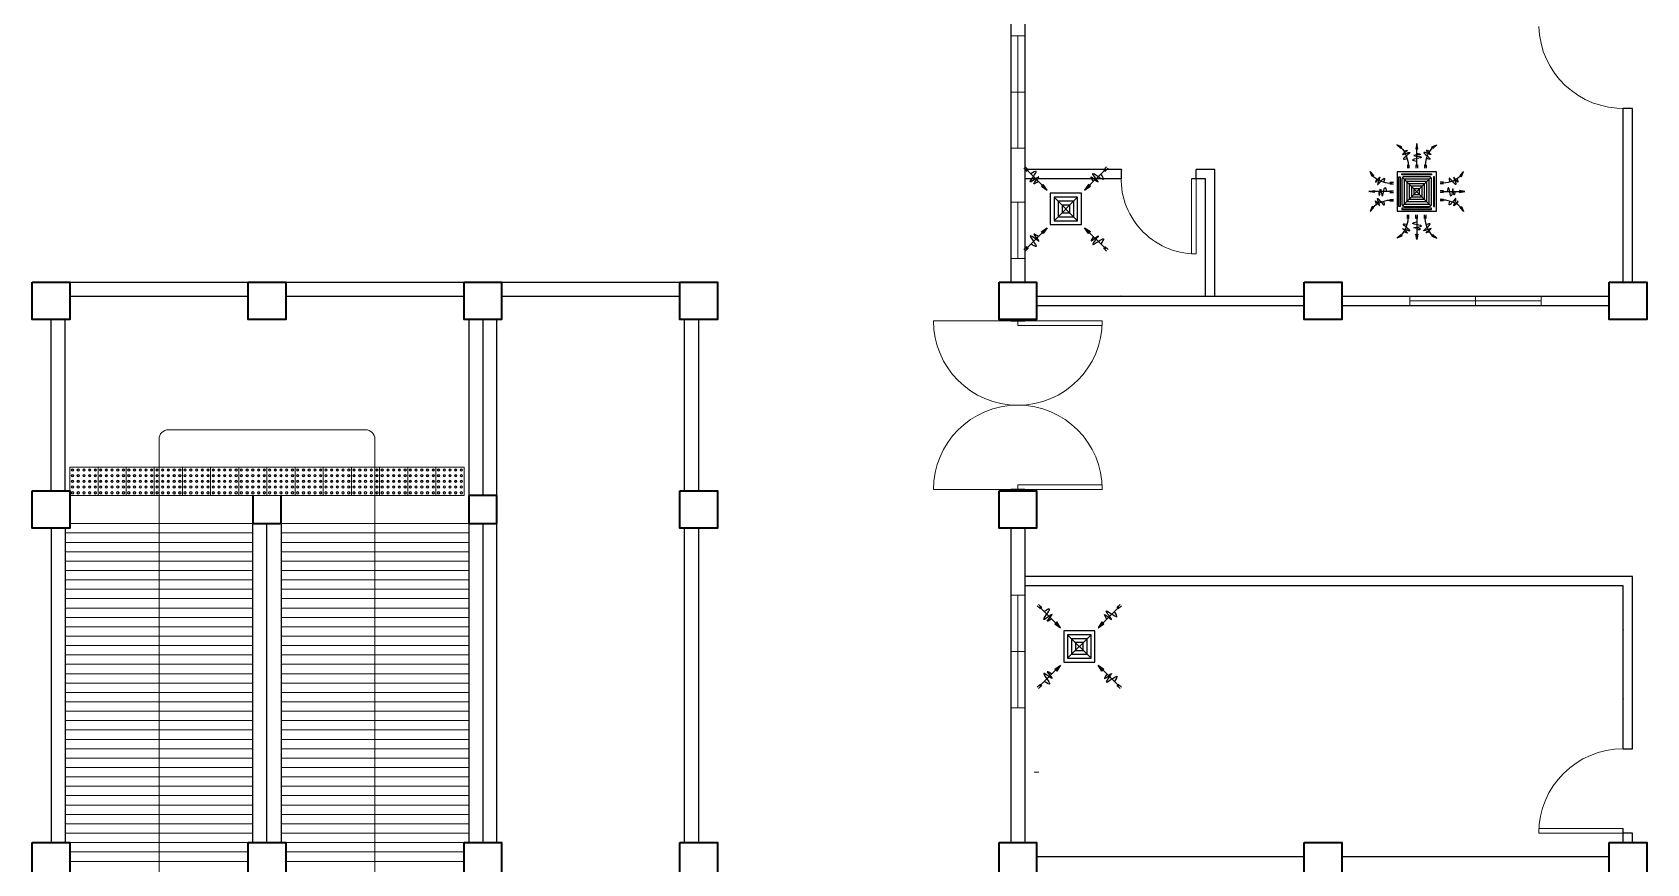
# Model space of a CAD drawing. Header units: millimetres. Extents: x 150 to 360, y 293 to 443.
# Drawn here: x 167.33 to 184.53, y 417.54 to 426.41 of the extents above; entities that cross this region are included whole.
import ezdxf

# ---------------------------------------------------------------- set-up
doc = ezdxf.new("R2010")
doc.units = ezdxf.units.MM
doc.header["$MEASUREMENT"] = 0
doc.layers.add('AIR', color=7, linetype='Continuous')

# ---------------------------------------------------------------- blocks, each defined once
blk = doc.blocks.new('GRILL-C-IN')
at = {"layer": 'AIR', "ltscale": 3}
for p, q in [((-0.623, 0.601), (-0.674, 0.651)), ((-0.601, 0.623), (-0.651, 0.674)), ((-0.637, 0.637), (-0.3, 0.3)), ((0.637, 0.637), (0.3, 0.3)), ((0.601, 0.623), (0.651, 0.674)), ((0.623, 0.601), (0.674, 0.651)), ((-0.637, -0.637), (-0.3, -0.3)), ((0.637, -0.637), (0.3, -0.3)), ((-0.623, -0.601), (-0.674, -0.651)), ((-0.601, -0.623), (-0.651, -0.674)), ((0.601, -0.623), (0.651, -0.674)), ((0.623, -0.601), (0.674, -0.651))]:
    blk.add_line(p, q, dxfattribs=at)
at = {"layer": 'AIR'}
for p, q in [((-0.188, 0.187), (0.187, -0.188)), ((0.187, 0.187), (-0.188, -0.188))]:
    blk.add_line(p, q, dxfattribs=at)
at = {"layer": 'AIR', "ltscale": 3}
for points in [[(-0.362, 0.393), (-0.393, 0.362), (-0.3, 0.3)], [(0.393, 0.362), (0.362, 0.393), (0.3, 0.3)], [(-0.362, -0.393), (-0.393, -0.362), (-0.3, -0.3)], [(0.393, -0.362), (0.362, -0.393), (0.3, -0.3)]]:
    blk.add_lwpolyline(points, close=True, dxfattribs=at)
at = {"layer": 'AIR'}
for points in [[(-0.25, -0.25), (0.25, -0.25), (0.25, 0.25), (-0.25, 0.25)], [(-0.188, -0.188), (0.187, -0.188), (0.187, 0.187), (-0.188, 0.187)], [(-0.125, -0.125), (0.125, -0.125), (0.125, 0.125), (-0.125, 0.125)], [(-0.062, -0.062), (0.062, -0.062), (0.062, 0.062), (-0.062, 0.062)]]:
    blk.add_lwpolyline(points, close=True, dxfattribs=at)
at = {"layer": 'AIR', "ltscale": 3}
for points in [[(-0.441, 0.441), (-0.512, 0.404), (-0.432, 0.514), (-0.568, 0.43), (-0.477, 0.6), (-0.561, 0.561)], [(0.441, 0.441), (0.404, 0.512), (0.514, 0.432), (0.43, 0.568), (0.6, 0.477), (0.561, 0.561)], [(-0.441, -0.441), (-0.512, -0.404), (-0.432, -0.514), (-0.568, -0.43), (-0.477, -0.6), (-0.561, -0.561)], [(0.441, -0.441), (0.404, -0.512), (0.514, -0.432), (0.43, -0.568), (0.6, -0.477), (0.561, -0.561)]]:
    blk.add_spline(points, degree=3, dxfattribs=at)
for points in [[(-0.3, 0.3), (-0.362, 0.393), (-0.393, 0.362)], [(0.3, 0.3), (0.393, 0.362), (0.362, 0.393)], [(-0.3, -0.3), (-0.362, -0.393), (-0.393, -0.362)], [(0.3, -0.3), (0.393, -0.362), (0.362, -0.393)]]:
    blk.add_solid(points, dxfattribs=at)
blk = doc.blocks.new('FCU-13000P (CASSETTE SPLIT)')
at = {"layer": 'AIR', "ltscale": 3}
for p, q in [((0, 0.523), (0, 1)), ((-0.193, 0.558), (-0.193, 0.487)), ((-0.162, 0.558), (-0.162, 0.487)), ((-0.016, 0.558), (-0.016, 0.487)), ((0.016, 0.558), (0.016, 0.487)), ((0.162, 0.558), (0.162, 0.487)), ((0.193, 0.558), (0.193, 0.487)), ((-0.523, 0), (-1, 0)), ((-0.558, 0.193), (-0.487, 0.193)), ((-0.558, 0.162), (-0.487, 0.162)), ((-0.558, 0.016), (-0.487, 0.016)), ((0.558, 0.193), (0.487, 0.193)), ((0.558, 0.162), (0.487, 0.162)), ((0.558, 0.016), (0.487, 0.016)), ((0.523, 0), (1, 0)), ((-0.558, -0.016), (-0.487, -0.016)), ((-0.558, -0.162), (-0.487, -0.162)), ((-0.558, -0.193), (-0.487, -0.193)), ((0.558, -0.016), (0.487, -0.016)), ((0.558, -0.162), (0.487, -0.162)), ((0.558, -0.193), (0.487, -0.193)), ((-0.193, -0.558), (-0.193, -0.487)), ((-0.162, -0.558), (-0.162, -0.487)), ((-0.016, -0.558), (-0.016, -0.487)), ((0, -0.523), (0, -1)), ((0.016, -0.558), (0.016, -0.487)), ((0.162, -0.558), (0.162, -0.487)), ((0.193, -0.558), (0.193, -0.487))]:
    blk.add_line(p, q, dxfattribs=at)
at = {"layer": 'AIR'}
for p, q in [((0.295, -0.295), (-0.295, 0.295)), ((0.295, 0.295), (-0.295, -0.295))]:
    blk.add_line(p, q, dxfattribs=at)
at = {"layer": 'AIR', "ltscale": 3}
for points in [[(-0.335, 0.895), (-0.311, 0.932), (-0.416, 0.973)], [(-0.022, 0.89), (0.022, 0.89), (0, 1)], [(0.335, 0.895), (0.311, 0.932), (0.416, 0.973)], [(-0.895, 0.335), (-0.932, 0.311), (-0.973, 0.416)], [(0.895, 0.335), (0.932, 0.311), (0.973, 0.416)], [(-0.89, 0.022), (-0.89, -0.022), (-1, 0)], [(0.89, 0.022), (0.89, -0.022), (1, 0)], [(-0.895, -0.335), (-0.932, -0.311), (-0.973, -0.416)], [(0.895, -0.335), (0.932, -0.311), (0.973, -0.416)], [(-0.335, -0.895), (-0.311, -0.932), (-0.416, -0.973)], [(-0.022, -0.89), (0.022, -0.89), (0, -1)], [(0.335, -0.895), (0.311, -0.932), (0.416, -0.973)]]:
    blk.add_lwpolyline(points, close=True, dxfattribs=at)
at = {"layer": 'AIR'}
for points in [[(-0.323, 0.914, -0.171809), (-0.178, 0.558), (-0.178, 0.522)], [(0.323, 0.914, 0.171809), (0.178, 0.558), (0.178, 0.522)], [(-0.914, 0.323, 0.171809), (-0.558, 0.178), (-0.522, 0.178)], [(0.914, 0.323, -0.171809), (0.558, 0.178), (0.522, 0.178)], [(-0.914, -0.323, -0.171809), (-0.558, -0.178), (-0.522, -0.178)], [(0.914, -0.323, 0.171809), (0.558, -0.178), (0.522, -0.178)], [(-0.323, -0.914, 0.171809), (-0.178, -0.558), (-0.178, -0.522)], [(0.323, -0.914, -0.171809), (0.178, -0.558), (0.178, -0.522)]]:
    blk.add_lwpolyline(points, format="xyb", dxfattribs=at)
for points in [[(-0.41, -0.41), (0.41, -0.41), (0.41, 0.41), (-0.41, 0.41)], [(-0.31, 0.372), (0.31, 0.372), (0.31, 0.348), (-0.31, 0.348)], [(-0.373, 0.31), (-0.348, 0.31), (-0.348, -0.31), (-0.373, -0.31)], [(-0.26, -0.26), (0.26, -0.26), (0.26, 0.26), (-0.26, 0.26)], [(-0.21, -0.21), (0.21, -0.21), (0.21, 0.21), (-0.21, 0.21)], [(-0.16, -0.16), (0.16, -0.16), (0.16, 0.16), (-0.16, 0.16)], [(-0.11, -0.11), (0.11, -0.11), (0.11, 0.11), (-0.11, 0.11)], [(-0.06, -0.06), (0.06, -0.06), (0.06, 0.06), (-0.06, 0.06)], [(0.372, 0.31), (0.348, 0.31), (0.348, -0.31), (0.372, -0.31)], [(-0.31, -0.373), (0.31, -0.373), (0.31, -0.348), (-0.31, -0.348)]]:
    blk.add_lwpolyline(points, close=True, dxfattribs=at)
blk.add_lwpolyline([(-0.26, -0.31), (0.26, -0.31, 0.414214), (0.31, -0.26), (0.31, 0.26, 0.414214), (0.26, 0.31), (-0.26, 0.31, 0.414214), (-0.31, 0.26), (-0.31, -0.26, 0.414214)], format="xyb", close=True, dxfattribs=at)
at = {"layer": 'AIR', "ltscale": 3}
for points in [[(-0.268, 0.84), (-0.231, 0.852), (-0.134, 0.882), (-0.422, 0.704), (0.005, 0.903), (-0.358, 0.645), (-0.239, 0.678), (-0.199, 0.69)], [(0.268, 0.84), (0.231, 0.852), (0.134, 0.882), (0.422, 0.704), (-0.005, 0.903), (0.358, 0.645), (0.239, 0.678), (0.199, 0.69)], [(-0.84, 0.268), (-0.852, 0.231), (-0.882, 0.134), (-0.704, 0.422), (-0.903, -0.005), (-0.645, 0.358), (-0.678, 0.239), (-0.69, 0.199)], [(0.84, 0.268), (0.852, 0.231), (0.882, 0.134), (0.704, 0.422), (0.903, -0.005), (0.645, 0.358), (0.678, 0.239), (0.69, 0.199)], [(-0.84, -0.268), (-0.852, -0.231), (-0.882, -0.134), (-0.704, -0.422), (-0.903, 0.005), (-0.645, -0.358), (-0.678, -0.239), (-0.69, -0.199)], [(0.84, -0.268), (0.852, -0.231), (0.882, -0.134), (0.704, -0.422), (0.903, 0.005), (0.645, -0.358), (0.678, -0.239), (0.69, -0.199)], [(-0.268, -0.84), (-0.231, -0.852), (-0.134, -0.882), (-0.422, -0.704), (0.005, -0.903), (-0.358, -0.645), (-0.239, -0.678), (-0.199, -0.69)], [(0.268, -0.84), (0.231, -0.852), (0.134, -0.882), (0.422, -0.704), (-0.005, -0.903), (0.358, -0.645), (0.239, -0.678), (0.199, -0.69)]]:
    blk.add_open_spline(points, degree=3, knots=[0.0032834, 0.0032834, 0.0032834, 0.0032834, 0.0712567, 0.1924075, 0.3347111, 0.5062145, 0.5813292, 0.5813292, 0.5813292, 0.5813292], dxfattribs=at)
for points in [[(0, 0.8), (0.077, 0.776), (-0.058, 0.755), (0.098, 0.718), (-0.087, 0.663), (0, 0.631)], [(-0.8, 0), (-0.776, -0.077), (-0.755, 0.058), (-0.718, -0.098), (-0.663, 0.087), (-0.631, 0)], [(0.8, 0), (0.776, -0.077), (0.755, 0.058), (0.718, -0.098), (0.663, 0.087), (0.631, 0)], [(0, -0.8), (0.077, -0.776), (-0.058, -0.755), (0.098, -0.718), (-0.087, -0.663), (0, -0.631)]]:
    blk.add_spline(points, degree=3, dxfattribs=at)
for points in [[(-0.416, 0.973), (-0.335, 0.895), (-0.311, 0.932)], [(0, 1), (-0.022, 0.89), (0.022, 0.89)], [(0.416, 0.973), (0.335, 0.895), (0.311, 0.932)], [(-0.973, 0.416), (-0.895, 0.335), (-0.932, 0.311)], [(0.973, 0.416), (0.895, 0.335), (0.932, 0.311)], [(-1, 0), (-0.89, 0.022), (-0.89, -0.022)], [(1, 0), (0.89, 0.022), (0.89, -0.022)], [(-0.973, -0.416), (-0.895, -0.335), (-0.932, -0.311)], [(0.973, -0.416), (0.895, -0.335), (0.932, -0.311)], [(-0.416, -0.973), (-0.335, -0.895), (-0.311, -0.932)], [(0, -1), (-0.022, -0.89), (0.022, -0.89)], [(0.416, -0.973), (0.335, -0.895), (0.311, -0.932)]]:
    blk.add_solid(points, dxfattribs=at)

msp = doc.modelspace()

# ---------------------------------------------------------------- linework, layer by layer
at = {"color": 8, "lineweight": 25}
for p, q in [((177.752, 429.343), (177.752, 423.743)), ((177.902, 429.343), (177.902, 423.743)), ((184.277, 423.743), (184.277, 425.593)), ((184.377, 425.593), (184.277, 425.593)), ((184.377, 423.743), (184.377, 425.593)), ((178.933, 424.943), (177.902, 424.943)), ((178.927, 424.843), (177.902, 424.843)), ((178.927, 424.943), (178.927, 424.843)), ((179.827, 424.843), (179.677, 424.843)), ((179.926, 424.943), (179.727, 424.943)), ((179.727, 424.843), (179.727, 424.943)), ((179.827, 424.843), (179.727, 424.843)), ((179.827, 423.593), (179.827, 424.843)), ((179.927, 423.593), (179.926, 424.943)), ((167.727, 423.743), (172.327, 423.743)), ((172.327, 423.743), (174.227, 423.743)), ((167.727, 423.593), (169.627, 423.593)), ((170.027, 423.593), (171.927, 423.593)), ((172.327, 423.593), (174.227, 423.593)), ((178.027, 423.593), (180.877, 423.593)), ((178.027, 423.493), (180.877, 423.493)), ((181.277, 423.593), (184.127, 423.593)), ((181.277, 423.493), (184.127, 423.493)), ((167.527, 421.518), (167.527, 423.343)), ((167.677, 421.518), (167.677, 423.343)), ((171.977, 423.343), (171.977, 417.768)), ((172.127, 423.343), (172.127, 421.468)), ((172.277, 417.768), (172.277, 423.343)), ((174.277, 421.518), (174.277, 423.343)), ((174.427, 421.518), (174.427, 423.343)), ((177.752, 423.343), (177.752, 423.33)), ((177.752, 423.33), (177.902, 423.33)), ((177.902, 423.343), (177.902, 423.33)), ((177.902, 421.53), (177.752, 421.53)), ((177.752, 421.518), (177.752, 421.53)), ((177.902, 421.518), (177.902, 421.53)), ((167.527, 421.118), (167.527, 417.768)), ((167.677, 421.118), (167.677, 417.768)), ((169.677, 417.768), (169.677, 421.168)), ((169.827, 417.768), (169.827, 421.168)), ((169.977, 421.168), (169.977, 417.768)), ((172.127, 421.168), (172.127, 417.768)), ((174.277, 417.768), (174.277, 421.118)), ((174.427, 417.768), (174.427, 421.118)), ((177.752, 421.118), (177.752, 417.768)), ((177.902, 421.118), (177.752, 421.118)), ((177.902, 421.118), (177.902, 417.768)), ((184.377, 420.605), (177.902, 420.605)), ((184.377, 418.768), (184.377, 420.605)), ((184.277, 420.505), (177.902, 420.505)), ((184.277, 418.768), (184.277, 420.505)), ((184.277, 418.768), (184.377, 418.768)), ((184.277, 417.768), (184.277, 417.918)), ((184.377, 417.868), (184.277, 417.868)), ((184.377, 417.768), (184.377, 417.868)), ((178.027, 417.618), (180.877, 417.618)), ((178.952, 417.618), (179.852, 417.618)), ((178.952, 417.618), (179.852, 417.618)), ((181.277, 417.618), (184.127, 417.618))]:
    msp.add_line(p, q, dxfattribs=at)
at = {"color": 8, "lineweight": 9}
for p, q in [((177.902, 426.368), (177.752, 426.368)), ((177.827, 426.368), (177.827, 425.168)), ((177.902, 425.768), (177.902, 426.368)), ((177.902, 425.768), (177.752, 425.768)), ((177.902, 425.768), (177.902, 425.168)), ((177.902, 425.168), (177.752, 425.168)), ((177.752, 423.993), (177.752, 424.593)), ((177.752, 424.593), (177.902, 424.593)), ((177.827, 424.593), (177.827, 423.993)), ((177.902, 423.993), (177.752, 423.993)), ((178.577, 423.593), (178.077, 423.593)), ((182.002, 423.493), (182.002, 423.593)), ((183.402, 423.543), (182.002, 423.543)), ((183.402, 423.493), (182.002, 423.493)), ((182.702, 423.593), (183.402, 423.593)), ((182.702, 423.593), (182.702, 423.493)), ((183.402, 423.593), (183.402, 423.493)), ((168.777, 422.168), (170.877, 422.168)), ((168.677, 409.168), (168.677, 422.068)), ((170.977, 422.068), (170.977, 421.168)), ((168.027, 421.768), (167.727, 421.768)), ((167.727, 421.768), (167.727, 421.468)), ((168.327, 421.768), (168.027, 421.768)), ((168.027, 421.768), (168.027, 421.468)), ((168.627, 421.768), (168.327, 421.768)), ((168.327, 421.768), (168.327, 421.468)), ((168.927, 421.768), (168.627, 421.768)), ((168.627, 421.768), (168.627, 421.468)), ((169.227, 421.768), (168.927, 421.768)), ((168.927, 421.768), (168.927, 421.468)), ((169.527, 421.768), (169.227, 421.768)), ((169.227, 421.768), (169.227, 421.468)), ((169.827, 421.768), (169.527, 421.768)), ((169.527, 421.768), (169.527, 421.468)), ((170.127, 421.768), (169.827, 421.768)), ((169.827, 421.768), (169.827, 421.468)), ((170.427, 421.768), (170.127, 421.768)), ((170.127, 421.768), (170.127, 421.468)), ((170.427, 421.468), (170.427, 421.768)), ((170.727, 421.768), (170.427, 421.768)), ((170.727, 421.468), (170.727, 421.768)), ((171.027, 421.768), (170.727, 421.768)), ((171.027, 421.468), (171.027, 421.768)), ((171.327, 421.768), (171.027, 421.768)), ((171.327, 421.468), (171.327, 421.768)), ((171.627, 421.768), (171.327, 421.768)), ((171.627, 421.468), (171.627, 421.768)), ((171.927, 421.768), (171.627, 421.768)), ((171.927, 421.468), (171.927, 421.768)), ((167.727, 421.468), (168.027, 421.468)), ((168.027, 421.468), (168.327, 421.468)), ((168.327, 421.468), (168.627, 421.468)), ((168.627, 421.468), (168.927, 421.468)), ((168.927, 421.468), (169.227, 421.468)), ((169.227, 421.468), (169.527, 421.468)), ((169.527, 421.468), (169.827, 421.468)), ((169.977, 421.468), (169.677, 421.468)), ((169.977, 421.468), (169.677, 421.468)), ((169.827, 421.468), (170.127, 421.468)), ((170.127, 421.468), (170.427, 421.468)), ((170.427, 421.468), (170.727, 421.468)), ((170.727, 421.468), (171.027, 421.468)), ((171.027, 421.468), (171.327, 421.468)), ((171.327, 421.468), (171.627, 421.468)), ((171.627, 421.468), (171.927, 421.468)), ((167.677, 421.068), (169.677, 421.068)), ((167.727, 421.168), (169.677, 421.168)), ((169.977, 421.168), (171.977, 421.168)), ((169.977, 421.068), (171.977, 421.068)), ((170.977, 421.168), (170.977, 408.268)), ((167.677, 420.968), (169.677, 420.968)), ((169.977, 420.968), (171.977, 420.968)), ((167.677, 420.868), (169.677, 420.868)), ((167.677, 420.768), (169.677, 420.768)), ((169.977, 420.868), (171.977, 420.868)), ((169.977, 420.768), (171.977, 420.768)), ((167.677, 420.668), (169.677, 420.668)), ((167.677, 420.568), (169.677, 420.568)), ((169.977, 420.668), (171.977, 420.668)), ((169.977, 420.568), (171.977, 420.568)), ((167.677, 420.468), (169.677, 420.468)), ((169.977, 420.468), (171.977, 420.468)), ((177.902, 420.405), (177.752, 420.405)), ((177.827, 420.405), (177.827, 419.205)), ((167.677, 420.368), (169.677, 420.368)), ((167.677, 420.268), (169.677, 420.268)), ((169.977, 420.368), (171.977, 420.368)), ((169.977, 420.268), (171.977, 420.268)), ((167.677, 420.168), (169.677, 420.168)), ((167.677, 420.068), (169.677, 420.068)), ((169.977, 420.168), (171.977, 420.168)), ((169.977, 420.068), (171.977, 420.068)), ((167.677, 419.968), (169.677, 419.968)), ((167.677, 419.868), (169.677, 419.868)), ((169.977, 419.968), (171.977, 419.968)), ((169.977, 419.868), (171.977, 419.868)), ((167.677, 419.768), (169.677, 419.768)), ((169.977, 419.768), (171.977, 419.768)), ((177.752, 419.805), (177.902, 419.805)), ((167.677, 419.668), (169.677, 419.668)), ((167.677, 419.568), (169.677, 419.568)), ((169.977, 419.668), (171.977, 419.668)), ((169.977, 419.568), (171.977, 419.568)), ((167.677, 419.468), (169.677, 419.468)), ((167.677, 419.368), (169.677, 419.368)), ((169.977, 419.468), (171.977, 419.468)), ((169.977, 419.368), (171.977, 419.368)), ((167.677, 419.268), (169.677, 419.268)), ((167.677, 419.168), (169.677, 419.168)), ((169.977, 419.268), (171.977, 419.268)), ((169.977, 419.168), (171.977, 419.168)), ((177.902, 419.205), (177.752, 419.205)), ((167.677, 419.068), (169.677, 419.068)), ((169.977, 419.068), (171.977, 419.068)), ((167.677, 418.968), (169.677, 418.968)), ((167.677, 418.868), (169.677, 418.868)), ((169.977, 418.968), (171.977, 418.968)), ((169.977, 418.868), (171.977, 418.868)), ((167.677, 418.768), (169.677, 418.768)), ((167.677, 418.668), (169.677, 418.668)), ((169.977, 418.768), (171.977, 418.768)), ((169.977, 418.668), (171.977, 418.668)), ((167.677, 418.568), (169.677, 418.568)), ((169.977, 418.568), (171.977, 418.568)), ((167.677, 418.468), (169.677, 418.468)), ((167.677, 418.368), (169.677, 418.368)), ((169.977, 418.468), (171.977, 418.468)), ((169.977, 418.368), (171.977, 418.368)), ((167.677, 418.268), (169.677, 418.268)), ((167.677, 418.168), (169.677, 418.168)), ((169.977, 418.268), (171.977, 418.268)), ((169.977, 418.168), (171.977, 418.168)), ((167.677, 418.068), (169.677, 418.068)), ((167.677, 417.968), (169.677, 417.968)), ((169.977, 418.068), (171.977, 418.068)), ((169.977, 417.968), (171.977, 417.968)), ((167.677, 417.868), (169.677, 417.868)), ((169.977, 417.868), (171.977, 417.868)), ((167.677, 417.768), (169.677, 417.768)), ((167.727, 417.668), (169.627, 417.668)), ((169.977, 417.768), (171.977, 417.768)), ((170.027, 417.668), (171.927, 417.668)), ((178.209, 417.618), (178.709, 417.618)), ((179.152, 417.618), (179.652, 417.618)), ((179.902, 417.618), (179.952, 417.618)), ((180.602, 417.618), (180.102, 417.618)), ((180.702, 417.618), (180.752, 417.618)), ((167.727, 417.568), (169.627, 417.568)), ((170.027, 417.568), (171.927, 417.568))]:
    msp.add_line(p, q, dxfattribs=at)
at = {"color": 8, "lineweight": -2}
for p, q in [((178.933, 424.943), (178.927, 424.943)), ((169.677, 421.468), (169.677, 421.168)), ((172.277, 421.468), (171.977, 421.468)), ((171.977, 421.468), (171.977, 421.168)), ((172.277, 421.168), (172.277, 421.468)), ((169.677, 421.168), (169.977, 421.168)), ((169.677, 421.168), (169.977, 421.168)), ((171.977, 421.168), (172.277, 421.168)), ((181.277, 417.618), (181.602, 417.618))]:
    msp.add_line(p, q, dxfattribs=at)
at = {"color": 8, "lineweight": 13}
for p, q in [((179.677, 424.043), (179.677, 424.843)), ((179.727, 424.843), (179.727, 424.043)), ((179.727, 424.043), (179.677, 424.043)), ((177.827, 423.33), (176.927, 423.33)), ((177.827, 423.33), (178.727, 423.33)), ((177.827, 423.28), (177.827, 423.33)), ((178.727, 423.33), (178.727, 423.28)), ((178.727, 423.28), (177.827, 423.28)), ((177.827, 421.58), (178.727, 421.58)), ((177.827, 421.53), (177.827, 421.58)), ((178.727, 421.58), (178.727, 421.53)), ((177.827, 421.53), (176.927, 421.53)), ((178.727, 421.53), (177.827, 421.53)), ((178.002, 418.518), (178.052, 418.518)), ((183.377, 417.918), (184.277, 417.918)), ((183.377, 417.868), (183.377, 417.918)), ((184.277, 417.868), (183.377, 417.868))]:
    msp.add_line(p, q, dxfattribs=at)
at = {"color": 8, "lineweight": 35}
for p, q in [((169.677, 421.468), (169.677, 421.168)), ((169.977, 421.168), (169.977, 421.468)), ((169.977, 421.168), (169.977, 421.468)), ((172.277, 421.468), (171.977, 421.468)), ((171.977, 421.468), (171.977, 421.168)), ((172.277, 421.168), (172.277, 421.468)), ((169.677, 421.168), (169.977, 421.168)), ((171.977, 421.168), (172.277, 421.168))]:
    msp.add_line(p, q, dxfattribs=at)
at = {"color": 8, "lineweight": 9}
for points in [[(177.752, 426.368), (177.902, 426.368), (177.902, 425.168), (177.752, 425.168)], [(177.752, 424.593), (177.902, 424.593), (177.902, 423.993), (177.752, 423.993)], [(182.002, 423.593), (183.402, 423.593), (183.402, 423.493), (182.002, 423.493)], [(177.752, 420.405), (177.902, 420.405), (177.902, 419.205), (177.752, 419.205)]]:
    msp.add_lwpolyline(points, close=True, dxfattribs=at)
at = {"color": 8, "lineweight": 35}
for points in [[(167.327, 423.743), (167.727, 423.743), (167.727, 423.343), (167.327, 423.343)], [(169.627, 423.743), (170.027, 423.743), (170.027, 423.343), (169.627, 423.343)], [(171.927, 423.743), (172.327, 423.743), (172.327, 423.343), (171.927, 423.343)], [(174.227, 423.743), (174.627, 423.743), (174.627, 423.343), (174.227, 423.343)], [(177.627, 423.743), (178.027, 423.743), (178.027, 423.343), (177.627, 423.343)], [(180.877, 423.743), (181.277, 423.743), (181.277, 423.343), (180.877, 423.343)], [(184.127, 423.743), (184.527, 423.743), (184.527, 423.343), (184.127, 423.343)], [(167.327, 421.518), (167.727, 421.518), (167.727, 421.118), (167.327, 421.118)], [(174.227, 421.518), (174.627, 421.518), (174.627, 421.118), (174.227, 421.118)], [(177.627, 421.518), (178.027, 421.518), (178.027, 421.118), (177.627, 421.118)], [(167.327, 417.768), (167.727, 417.768), (167.727, 417.368), (167.327, 417.368)], [(169.627, 417.768), (170.027, 417.768), (170.027, 417.368), (169.627, 417.368)], [(171.927, 417.768), (172.327, 417.768), (172.327, 417.368), (171.927, 417.368)], [(174.227, 417.768), (174.627, 417.768), (174.627, 417.368), (174.227, 417.368)], [(177.627, 417.768), (178.027, 417.768), (178.027, 417.368), (177.627, 417.368)], [(180.877, 417.768), (181.277, 417.768), (181.277, 417.368), (180.877, 417.368)], [(184.127, 417.768), (184.527, 417.768), (184.527, 417.368), (184.127, 417.368)]]:
    msp.add_lwpolyline(points, close=True, dxfattribs=at)
at = {"color": 8, "lineweight": 9}
for centre, radius in [((167.755, 421.74), 0.013), ((167.755, 421.74), 0.009), ((167.816, 421.74), 0.013), ((167.816, 421.74), 0.009), ((167.877, 421.74), 0.013), ((167.877, 421.74), 0.009), ((167.938, 421.74), 0.013), ((167.938, 421.74), 0.009), ((167.999, 421.74), 0.013), ((167.999, 421.74), 0.009), ((168.055, 421.74), 0.013), ((168.055, 421.74), 0.009), ((168.116, 421.74), 0.013), ((168.116, 421.74), 0.009), ((168.177, 421.74), 0.013), ((168.177, 421.74), 0.009), ((168.238, 421.74), 0.013), ((168.238, 421.74), 0.009), ((168.299, 421.74), 0.013), ((168.299, 421.74), 0.009), ((168.355, 421.74), 0.013), ((168.355, 421.74), 0.009), ((168.416, 421.74), 0.013), ((168.416, 421.74), 0.009), ((168.477, 421.74), 0.013), ((168.477, 421.74), 0.009), ((168.538, 421.74), 0.013), ((168.538, 421.74), 0.009), ((168.599, 421.74), 0.013), ((168.599, 421.74), 0.009), ((168.655, 421.74), 0.013), ((168.655, 421.74), 0.009), ((168.716, 421.74), 0.013), ((168.716, 421.74), 0.009), ((168.777, 421.74), 0.013), ((168.777, 421.74), 0.009), ((168.838, 421.74), 0.013), ((168.838, 421.74), 0.009), ((168.899, 421.74), 0.013), ((168.899, 421.74), 0.009), ((168.955, 421.74), 0.013), ((168.955, 421.74), 0.009), ((169.016, 421.74), 0.013), ((169.016, 421.74), 0.009), ((169.077, 421.74), 0.013), ((169.077, 421.74), 0.009), ((169.138, 421.74), 0.013), ((169.138, 421.74), 0.009), ((169.199, 421.74), 0.013), ((169.199, 421.74), 0.009), ((169.255, 421.74), 0.013), ((169.255, 421.74), 0.009), ((169.316, 421.74), 0.013), ((169.316, 421.74), 0.009), ((169.377, 421.74), 0.013), ((169.377, 421.74), 0.009), ((169.438, 421.74), 0.013), ((169.438, 421.74), 0.009), ((169.499, 421.74), 0.013), ((169.499, 421.74), 0.009), ((169.555, 421.74), 0.013), ((169.555, 421.74), 0.009), ((169.616, 421.74), 0.013), ((169.616, 421.74), 0.009), ((169.677, 421.74), 0.013), ((169.677, 421.74), 0.009), ((169.738, 421.74), 0.013), ((169.738, 421.74), 0.009), ((169.799, 421.74), 0.013), ((169.799, 421.74), 0.009), ((169.855, 421.74), 0.013), ((169.855, 421.74), 0.009), ((169.916, 421.74), 0.013), ((169.916, 421.74), 0.009), ((169.977, 421.74), 0.013), ((169.977, 421.74), 0.009), ((170.038, 421.74), 0.013), ((170.038, 421.74), 0.009), ((170.099, 421.74), 0.013), ((170.099, 421.74), 0.009), ((170.155, 421.74), 0.013), ((170.155, 421.74), 0.009), ((170.216, 421.74), 0.013), ((170.216, 421.74), 0.009), ((170.277, 421.74), 0.013), ((170.277, 421.74), 0.009), ((170.338, 421.74), 0.013), ((170.338, 421.74), 0.009), ((170.399, 421.74), 0.013), ((170.399, 421.74), 0.009), ((170.455, 421.74), 0.013), ((170.455, 421.74), 0.009), ((170.516, 421.74), 0.013), ((170.516, 421.74), 0.009), ((170.577, 421.74), 0.013), ((170.577, 421.74), 0.009), ((170.638, 421.74), 0.013), ((170.638, 421.74), 0.009), ((170.699, 421.74), 0.013), ((170.699, 421.74), 0.009), ((170.755, 421.74), 0.013), ((170.755, 421.74), 0.009), ((170.816, 421.74), 0.013), ((170.816, 421.74), 0.009), ((170.877, 421.74), 0.013), ((170.877, 421.74), 0.009), ((170.938, 421.74), 0.013), ((170.938, 421.74), 0.009), ((170.999, 421.74), 0.013), ((170.999, 421.74), 0.009), ((171.055, 421.74), 0.013), ((171.055, 421.74), 0.009), ((171.116, 421.74), 0.013), ((171.116, 421.74), 0.009), ((171.177, 421.74), 0.013), ((171.177, 421.74), 0.009), ((171.238, 421.74), 0.013), ((171.238, 421.74), 0.009), ((171.299, 421.74), 0.013), ((171.299, 421.74), 0.009), ((171.355, 421.74), 0.013), ((171.355, 421.74), 0.009), ((171.416, 421.74), 0.013), ((171.416, 421.74), 0.009), ((171.477, 421.74), 0.013), ((171.477, 421.74), 0.009), ((171.538, 421.74), 0.013), ((171.538, 421.74), 0.009), ((171.599, 421.74), 0.013), ((171.599, 421.74), 0.009), ((171.655, 421.74), 0.013), ((171.655, 421.74), 0.009), ((171.716, 421.74), 0.013), ((171.716, 421.74), 0.009), ((171.777, 421.74), 0.013), ((171.777, 421.74), 0.009), ((171.838, 421.74), 0.013), ((171.838, 421.74), 0.009), ((171.899, 421.74), 0.013), ((171.899, 421.74), 0.009), ((167.755, 421.679), 0.013), ((167.755, 421.618), 0.013), ((167.755, 421.679), 0.009), ((167.755, 421.618), 0.009), ((167.816, 421.679), 0.013), ((167.816, 421.618), 0.013), ((167.816, 421.679), 0.009), ((167.816, 421.618), 0.009), ((167.877, 421.679), 0.013), ((167.877, 421.618), 0.013), ((167.877, 421.679), 0.009), ((167.877, 421.618), 0.009), ((167.938, 421.679), 0.013), ((167.938, 421.618), 0.013), ((167.938, 421.679), 0.009), ((167.938, 421.618), 0.009), ((167.999, 421.679), 0.013), ((167.999, 421.618), 0.013), ((167.999, 421.679), 0.009), ((167.999, 421.618), 0.009), ((168.055, 421.679), 0.013), ((168.055, 421.618), 0.013), ((168.055, 421.679), 0.009), ((168.055, 421.618), 0.009), ((168.116, 421.679), 0.013), ((168.116, 421.618), 0.013), ((168.116, 421.679), 0.009), ((168.116, 421.618), 0.009), ((168.177, 421.679), 0.013), ((168.177, 421.618), 0.013), ((168.177, 421.679), 0.009), ((168.177, 421.618), 0.009), ((168.238, 421.679), 0.013), ((168.238, 421.618), 0.013), ((168.238, 421.679), 0.009), ((168.238, 421.618), 0.009), ((168.299, 421.679), 0.013), ((168.299, 421.618), 0.013), ((168.299, 421.679), 0.009), ((168.299, 421.618), 0.009), ((168.355, 421.679), 0.013), ((168.355, 421.618), 0.013), ((168.355, 421.679), 0.009), ((168.355, 421.618), 0.009), ((168.416, 421.679), 0.013), ((168.416, 421.618), 0.013), ((168.416, 421.679), 0.009), ((168.416, 421.618), 0.009), ((168.477, 421.679), 0.013), ((168.477, 421.618), 0.013), ((168.477, 421.679), 0.009), ((168.477, 421.618), 0.009), ((168.538, 421.679), 0.013), ((168.538, 421.618), 0.013), ((168.538, 421.679), 0.009), ((168.538, 421.618), 0.009), ((168.599, 421.679), 0.013), ((168.599, 421.618), 0.013), ((168.599, 421.679), 0.009), ((168.599, 421.618), 0.009), ((168.655, 421.679), 0.013), ((168.655, 421.618), 0.013), ((168.655, 421.679), 0.009), ((168.655, 421.618), 0.009), ((168.716, 421.679), 0.013), ((168.716, 421.618), 0.013), ((168.716, 421.679), 0.009), ((168.716, 421.618), 0.009), ((168.777, 421.679), 0.013), ((168.777, 421.618), 0.013), ((168.777, 421.679), 0.009), ((168.777, 421.618), 0.009), ((168.838, 421.679), 0.013), ((168.838, 421.618), 0.013), ((168.838, 421.679), 0.009), ((168.838, 421.618), 0.009), ((168.899, 421.679), 0.013), ((168.899, 421.618), 0.013), ((168.899, 421.679), 0.009), ((168.899, 421.618), 0.009), ((168.955, 421.679), 0.013), ((168.955, 421.618), 0.013), ((168.955, 421.679), 0.009), ((168.955, 421.618), 0.009), ((169.016, 421.679), 0.013), ((169.016, 421.618), 0.013), ((169.016, 421.679), 0.009), ((169.016, 421.618), 0.009), ((169.077, 421.679), 0.013), ((169.077, 421.618), 0.013), ((169.077, 421.679), 0.009), ((169.077, 421.618), 0.009), ((169.138, 421.679), 0.013), ((169.138, 421.618), 0.013), ((169.138, 421.679), 0.009), ((169.138, 421.618), 0.009), ((169.199, 421.679), 0.013), ((169.199, 421.618), 0.013), ((169.199, 421.679), 0.009), ((169.199, 421.618), 0.009), ((169.255, 421.679), 0.013), ((169.255, 421.618), 0.013), ((169.255, 421.679), 0.009), ((169.255, 421.618), 0.009), ((169.316, 421.679), 0.013), ((169.316, 421.618), 0.013), ((169.316, 421.679), 0.009), ((169.316, 421.618), 0.009), ((169.377, 421.679), 0.013), ((169.377, 421.618), 0.013), ((169.377, 421.679), 0.009), ((169.377, 421.618), 0.009), ((169.438, 421.679), 0.013), ((169.438, 421.618), 0.013), ((169.438, 421.679), 0.009), ((169.438, 421.618), 0.009), ((169.499, 421.679), 0.013), ((169.499, 421.618), 0.013), ((169.499, 421.679), 0.009), ((169.499, 421.618), 0.009), ((169.555, 421.679), 0.013), ((169.555, 421.618), 0.013), ((169.555, 421.679), 0.009), ((169.555, 421.618), 0.009), ((169.616, 421.679), 0.013), ((169.616, 421.618), 0.013), ((169.616, 421.679), 0.009), ((169.616, 421.618), 0.009), ((169.677, 421.679), 0.013), ((169.677, 421.618), 0.013), ((169.677, 421.679), 0.009), ((169.677, 421.618), 0.009), ((169.738, 421.679), 0.013), ((169.738, 421.618), 0.013), ((169.738, 421.679), 0.009), ((169.738, 421.618), 0.009), ((169.799, 421.679), 0.013), ((169.799, 421.618), 0.013), ((169.799, 421.679), 0.009), ((169.799, 421.618), 0.009), ((169.855, 421.679), 0.013), ((169.855, 421.618), 0.013), ((169.855, 421.679), 0.009), ((169.855, 421.618), 0.009), ((169.916, 421.679), 0.013), ((169.916, 421.618), 0.013), ((169.916, 421.679), 0.009), ((169.916, 421.618), 0.009), ((169.977, 421.679), 0.013), ((169.977, 421.618), 0.013), ((169.977, 421.679), 0.009), ((169.977, 421.618), 0.009), ((170.038, 421.679), 0.013), ((170.038, 421.618), 0.013), ((170.038, 421.679), 0.009), ((170.038, 421.618), 0.009), ((170.099, 421.679), 0.013), ((170.099, 421.618), 0.013), ((170.099, 421.679), 0.009), ((170.099, 421.618), 0.009), ((170.155, 421.679), 0.013), ((170.155, 421.618), 0.013), ((170.155, 421.679), 0.009), ((170.155, 421.618), 0.009), ((170.216, 421.679), 0.013), ((170.216, 421.618), 0.013), ((170.216, 421.679), 0.009), ((170.216, 421.618), 0.009), ((170.277, 421.679), 0.013), ((170.277, 421.618), 0.013), ((170.277, 421.679), 0.009), ((170.277, 421.618), 0.009), ((170.338, 421.679), 0.013), ((170.338, 421.618), 0.013), ((170.338, 421.679), 0.009), ((170.338, 421.618), 0.009), ((170.399, 421.679), 0.013), ((170.399, 421.618), 0.013), ((170.399, 421.679), 0.009), ((170.399, 421.618), 0.009), ((170.455, 421.679), 0.013), ((170.455, 421.618), 0.013), ((170.455, 421.679), 0.009), ((170.455, 421.618), 0.009), ((170.516, 421.679), 0.013), ((170.516, 421.618), 0.013), ((170.516, 421.679), 0.009), ((170.516, 421.618), 0.009), ((170.577, 421.679), 0.013), ((170.577, 421.618), 0.013), ((170.577, 421.679), 0.009), ((170.577, 421.618), 0.009), ((170.638, 421.679), 0.013), ((170.638, 421.618), 0.013), ((170.638, 421.679), 0.009), ((170.638, 421.618), 0.009), ((170.699, 421.679), 0.013), ((170.699, 421.618), 0.013), ((170.699, 421.679), 0.009), ((170.699, 421.618), 0.009), ((170.755, 421.679), 0.013), ((170.755, 421.618), 0.013), ((170.755, 421.679), 0.009), ((170.755, 421.618), 0.009), ((170.816, 421.679), 0.013), ((170.816, 421.618), 0.013), ((170.816, 421.679), 0.009), ((170.816, 421.618), 0.009), ((170.877, 421.679), 0.013), ((170.877, 421.618), 0.013), ((170.877, 421.679), 0.009), ((170.877, 421.618), 0.009), ((170.938, 421.679), 0.013), ((170.938, 421.618), 0.013), ((170.938, 421.679), 0.009), ((170.938, 421.618), 0.009), ((170.999, 421.679), 0.013), ((170.999, 421.618), 0.013), ((170.999, 421.679), 0.009), ((170.999, 421.618), 0.009), ((171.055, 421.679), 0.013), ((171.055, 421.618), 0.013), ((171.055, 421.679), 0.009), ((171.055, 421.618), 0.009), ((171.116, 421.679), 0.013), ((171.116, 421.618), 0.013), ((171.116, 421.679), 0.009), ((171.116, 421.618), 0.009), ((171.177, 421.679), 0.013), ((171.177, 421.618), 0.013), ((171.177, 421.679), 0.009), ((171.177, 421.618), 0.009), ((171.238, 421.679), 0.013), ((171.238, 421.618), 0.013), ((171.238, 421.679), 0.009), ((171.238, 421.618), 0.009), ((171.299, 421.679), 0.013), ((171.299, 421.618), 0.013), ((171.299, 421.679), 0.009), ((171.299, 421.618), 0.009), ((171.355, 421.679), 0.013), ((171.355, 421.618), 0.013), ((171.355, 421.679), 0.009), ((171.355, 421.618), 0.009), ((171.416, 421.679), 0.013), ((171.416, 421.618), 0.013), ((171.416, 421.679), 0.009), ((171.416, 421.618), 0.009), ((171.477, 421.679), 0.013), ((171.477, 421.618), 0.013), ((171.477, 421.679), 0.009), ((171.477, 421.618), 0.009), ((171.538, 421.679), 0.013), ((171.538, 421.618), 0.013), ((171.538, 421.679), 0.009), ((171.538, 421.618), 0.009), ((171.599, 421.679), 0.013), ((171.599, 421.618), 0.013), ((171.599, 421.679), 0.009), ((171.599, 421.618), 0.009), ((171.655, 421.679), 0.013), ((171.655, 421.618), 0.013), ((171.655, 421.679), 0.009), ((171.655, 421.618), 0.009), ((171.716, 421.679), 0.013), ((171.716, 421.618), 0.013), ((171.716, 421.679), 0.009), ((171.716, 421.618), 0.009), ((171.777, 421.679), 0.013), ((171.777, 421.618), 0.013), ((171.777, 421.679), 0.009), ((171.777, 421.618), 0.009), ((171.838, 421.679), 0.013), ((171.838, 421.618), 0.013), ((171.838, 421.679), 0.009), ((171.838, 421.618), 0.009), ((171.899, 421.679), 0.013), ((171.899, 421.618), 0.013), ((171.899, 421.679), 0.009), ((171.899, 421.618), 0.009), ((167.755, 421.557), 0.013), ((167.755, 421.496), 0.013), ((167.755, 421.557), 0.009), ((167.755, 421.496), 0.009), ((167.816, 421.557), 0.013), ((167.816, 421.496), 0.013), ((167.816, 421.557), 0.009), ((167.816, 421.496), 0.009), ((167.877, 421.557), 0.013), ((167.877, 421.496), 0.013), ((167.877, 421.557), 0.009), ((167.877, 421.496), 0.009), ((167.938, 421.557), 0.013), ((167.938, 421.496), 0.013), ((167.938, 421.557), 0.009), ((167.938, 421.496), 0.009), ((167.999, 421.557), 0.013), ((167.999, 421.496), 0.013), ((167.999, 421.557), 0.009), ((167.999, 421.496), 0.009), ((168.055, 421.557), 0.013), ((168.055, 421.496), 0.013), ((168.055, 421.557), 0.009), ((168.055, 421.496), 0.009), ((168.116, 421.557), 0.013), ((168.116, 421.496), 0.013), ((168.116, 421.557), 0.009), ((168.116, 421.496), 0.009), ((168.177, 421.557), 0.013), ((168.177, 421.496), 0.013), ((168.177, 421.557), 0.009), ((168.177, 421.496), 0.009), ((168.238, 421.557), 0.013), ((168.238, 421.496), 0.013), ((168.238, 421.557), 0.009), ((168.238, 421.496), 0.009), ((168.299, 421.557), 0.013), ((168.299, 421.496), 0.013), ((168.299, 421.557), 0.009), ((168.299, 421.496), 0.009), ((168.355, 421.557), 0.013), ((168.355, 421.496), 0.013), ((168.355, 421.557), 0.009), ((168.355, 421.496), 0.009), ((168.416, 421.557), 0.013), ((168.416, 421.496), 0.013), ((168.416, 421.557), 0.009), ((168.416, 421.496), 0.009), ((168.477, 421.557), 0.013), ((168.477, 421.496), 0.013), ((168.477, 421.557), 0.009), ((168.477, 421.496), 0.009), ((168.538, 421.557), 0.013), ((168.538, 421.496), 0.013), ((168.538, 421.557), 0.009), ((168.538, 421.496), 0.009), ((168.599, 421.557), 0.013), ((168.599, 421.496), 0.013), ((168.599, 421.557), 0.009), ((168.599, 421.496), 0.009), ((168.655, 421.557), 0.013), ((168.655, 421.496), 0.013), ((168.655, 421.557), 0.009), ((168.655, 421.496), 0.009), ((168.716, 421.557), 0.013), ((168.716, 421.496), 0.013), ((168.716, 421.557), 0.009), ((168.716, 421.496), 0.009), ((168.777, 421.557), 0.013), ((168.777, 421.496), 0.013), ((168.777, 421.557), 0.009), ((168.777, 421.496), 0.009), ((168.838, 421.557), 0.013), ((168.838, 421.496), 0.013), ((168.838, 421.557), 0.009), ((168.838, 421.496), 0.009), ((168.899, 421.557), 0.013), ((168.899, 421.496), 0.013), ((168.899, 421.557), 0.009), ((168.899, 421.496), 0.009), ((168.955, 421.557), 0.013), ((168.955, 421.496), 0.013), ((168.955, 421.557), 0.009), ((168.955, 421.496), 0.009), ((169.016, 421.557), 0.013), ((169.016, 421.496), 0.013), ((169.016, 421.557), 0.009), ((169.016, 421.496), 0.009), ((169.077, 421.557), 0.013), ((169.077, 421.496), 0.013), ((169.077, 421.557), 0.009), ((169.077, 421.496), 0.009), ((169.138, 421.557), 0.013), ((169.138, 421.496), 0.013), ((169.138, 421.557), 0.009), ((169.138, 421.496), 0.009), ((169.199, 421.557), 0.013), ((169.199, 421.496), 0.013), ((169.199, 421.557), 0.009), ((169.199, 421.496), 0.009), ((169.255, 421.557), 0.013), ((169.255, 421.496), 0.013), ((169.255, 421.557), 0.009), ((169.255, 421.496), 0.009), ((169.316, 421.557), 0.013), ((169.316, 421.496), 0.013), ((169.316, 421.557), 0.009), ((169.316, 421.496), 0.009), ((169.377, 421.557), 0.013), ((169.377, 421.496), 0.013), ((169.377, 421.557), 0.009), ((169.377, 421.496), 0.009), ((169.438, 421.557), 0.013), ((169.438, 421.496), 0.013), ((169.438, 421.557), 0.009), ((169.438, 421.496), 0.009), ((169.499, 421.557), 0.013), ((169.499, 421.496), 0.013), ((169.499, 421.557), 0.009), ((169.499, 421.496), 0.009), ((169.555, 421.557), 0.013), ((169.555, 421.496), 0.013), ((169.555, 421.557), 0.009), ((169.555, 421.496), 0.009), ((169.616, 421.557), 0.013), ((169.616, 421.496), 0.013), ((169.616, 421.557), 0.009), ((169.616, 421.496), 0.009), ((169.677, 421.557), 0.013), ((169.677, 421.496), 0.013), ((169.677, 421.557), 0.009), ((169.677, 421.496), 0.009), ((169.738, 421.557), 0.013), ((169.738, 421.496), 0.013), ((169.738, 421.557), 0.009), ((169.738, 421.496), 0.009), ((169.799, 421.557), 0.013), ((169.799, 421.496), 0.013), ((169.799, 421.557), 0.009), ((169.799, 421.496), 0.009), ((169.855, 421.557), 0.013), ((169.855, 421.496), 0.013), ((169.855, 421.557), 0.009), ((169.855, 421.496), 0.009), ((169.916, 421.557), 0.013), ((169.916, 421.496), 0.013), ((169.916, 421.557), 0.009), ((169.916, 421.496), 0.009), ((169.977, 421.557), 0.013), ((169.977, 421.496), 0.013), ((169.977, 421.557), 0.009), ((169.977, 421.496), 0.009), ((170.038, 421.557), 0.013), ((170.038, 421.496), 0.013), ((170.038, 421.557), 0.009), ((170.038, 421.496), 0.009), ((170.099, 421.557), 0.013), ((170.099, 421.496), 0.013), ((170.099, 421.557), 0.009), ((170.099, 421.496), 0.009), ((170.155, 421.557), 0.013), ((170.155, 421.496), 0.013), ((170.155, 421.557), 0.009), ((170.155, 421.496), 0.009), ((170.216, 421.557), 0.013), ((170.216, 421.496), 0.013), ((170.216, 421.557), 0.009), ((170.216, 421.496), 0.009), ((170.277, 421.557), 0.013), ((170.277, 421.496), 0.013), ((170.277, 421.557), 0.009), ((170.277, 421.496), 0.009), ((170.338, 421.557), 0.013), ((170.338, 421.496), 0.013), ((170.338, 421.557), 0.009), ((170.338, 421.496), 0.009), ((170.399, 421.557), 0.013), ((170.399, 421.496), 0.013), ((170.399, 421.557), 0.009), ((170.399, 421.496), 0.009), ((170.455, 421.557), 0.013), ((170.455, 421.496), 0.013), ((170.455, 421.557), 0.009), ((170.455, 421.496), 0.009), ((170.516, 421.557), 0.013), ((170.516, 421.496), 0.013), ((170.516, 421.557), 0.009), ((170.516, 421.496), 0.009), ((170.577, 421.557), 0.013), ((170.577, 421.496), 0.013), ((170.577, 421.557), 0.009), ((170.577, 421.496), 0.009), ((170.638, 421.557), 0.013), ((170.638, 421.496), 0.013), ((170.638, 421.557), 0.009), ((170.638, 421.496), 0.009), ((170.699, 421.557), 0.013), ((170.699, 421.496), 0.013), ((170.699, 421.557), 0.009), ((170.699, 421.496), 0.009), ((170.755, 421.557), 0.013), ((170.755, 421.496), 0.013), ((170.755, 421.557), 0.009), ((170.755, 421.496), 0.009), ((170.816, 421.557), 0.013), ((170.816, 421.496), 0.013), ((170.816, 421.557), 0.009), ((170.816, 421.496), 0.009), ((170.877, 421.557), 0.013), ((170.877, 421.496), 0.013), ((170.877, 421.557), 0.009), ((170.877, 421.496), 0.009), ((170.938, 421.557), 0.013), ((170.938, 421.496), 0.013), ((170.938, 421.557), 0.009), ((170.938, 421.496), 0.009), ((170.999, 421.557), 0.013), ((170.999, 421.496), 0.013), ((170.999, 421.557), 0.009), ((170.999, 421.496), 0.009), ((171.055, 421.557), 0.013), ((171.055, 421.496), 0.013), ((171.055, 421.557), 0.009), ((171.055, 421.496), 0.009), ((171.116, 421.557), 0.013), ((171.116, 421.496), 0.013), ((171.116, 421.557), 0.009), ((171.116, 421.496), 0.009), ((171.177, 421.557), 0.013), ((171.177, 421.496), 0.013), ((171.177, 421.557), 0.009), ((171.177, 421.496), 0.009), ((171.238, 421.557), 0.013), ((171.238, 421.496), 0.013), ((171.238, 421.557), 0.009), ((171.238, 421.496), 0.009), ((171.299, 421.557), 0.013), ((171.299, 421.496), 0.013), ((171.299, 421.557), 0.009), ((171.299, 421.496), 0.009), ((171.355, 421.557), 0.013), ((171.355, 421.496), 0.013), ((171.355, 421.557), 0.009), ((171.355, 421.496), 0.009), ((171.416, 421.557), 0.013), ((171.416, 421.496), 0.013), ((171.416, 421.557), 0.009), ((171.416, 421.496), 0.009), ((171.477, 421.557), 0.013), ((171.477, 421.496), 0.013), ((171.477, 421.557), 0.009), ((171.477, 421.496), 0.009), ((171.538, 421.557), 0.013), ((171.538, 421.496), 0.013), ((171.538, 421.557), 0.009), ((171.538, 421.496), 0.009), ((171.599, 421.557), 0.013), ((171.599, 421.496), 0.013), ((171.599, 421.557), 0.009), ((171.599, 421.496), 0.009), ((171.655, 421.557), 0.013), ((171.655, 421.496), 0.013), ((171.655, 421.557), 0.009), ((171.655, 421.496), 0.009), ((171.716, 421.557), 0.013), ((171.716, 421.496), 0.013), ((171.716, 421.557), 0.009), ((171.716, 421.496), 0.009), ((171.777, 421.557), 0.013), ((171.777, 421.496), 0.013), ((171.777, 421.557), 0.009), ((171.777, 421.496), 0.009), ((171.838, 421.557), 0.013), ((171.838, 421.496), 0.013), ((171.838, 421.557), 0.009), ((171.838, 421.496), 0.009), ((171.899, 421.557), 0.013), ((171.899, 421.496), 0.013), ((171.899, 421.557), 0.009), ((171.899, 421.496), 0.009)]:
    msp.add_circle(centre, radius, dxfattribs=at)
at = {"color": 8, "lineweight": 13}
for centre, radius, start, end in [((184.277, 426.493), 0.9, 181.5911, 271.5911), ((179.727, 424.843), 0.8, 172.8192, 266.4167), ((177.827, 423.33), 0.9, 180, 0), ((177.827, 421.53), 0.9, 0, 180), ((184.277, 417.868), 0.9, 90, 180)]:
    msp.add_arc(centre, radius, start, end, dxfattribs=at)
at = {"color": 8, "lineweight": 9}
for centre, start, end in [((168.777, 422.068), 90, 180), ((170.877, 422.068), 0, 90)]:
    msp.add_arc(centre, 0.1, start, end, dxfattribs=at)
for p in [(178.927, 423.593), (184.277, 420.033), (184.277, 419.298)]:
    msp.add_point(p, dxfattribs=at)

# ---------------------------------------------------------------- block references
at = {"layer": 'AIR'}
for name, p, xscale, yscale, zscale in [('FCU-13000P (CASSETTE SPLIT)', (182.077, 424.707), 0.5113536813550488, 0.5113536813550488, 0.5113536813550488), ('GRILL-C-IN', (178.339, 424.522), 0.6658363358532475, 0.6658363358532475, 0.6658363358532475), ('GRILL-C-IN', (178.482, 419.858), 0.6658363358532475, 0.6658363358532475, 0.6658363358532475)]:
    msp.add_blockref(name, p, dxfattribs=dict(at, xscale=xscale, yscale=yscale, zscale=zscale))

doc.saveas('drawing.dxf')
